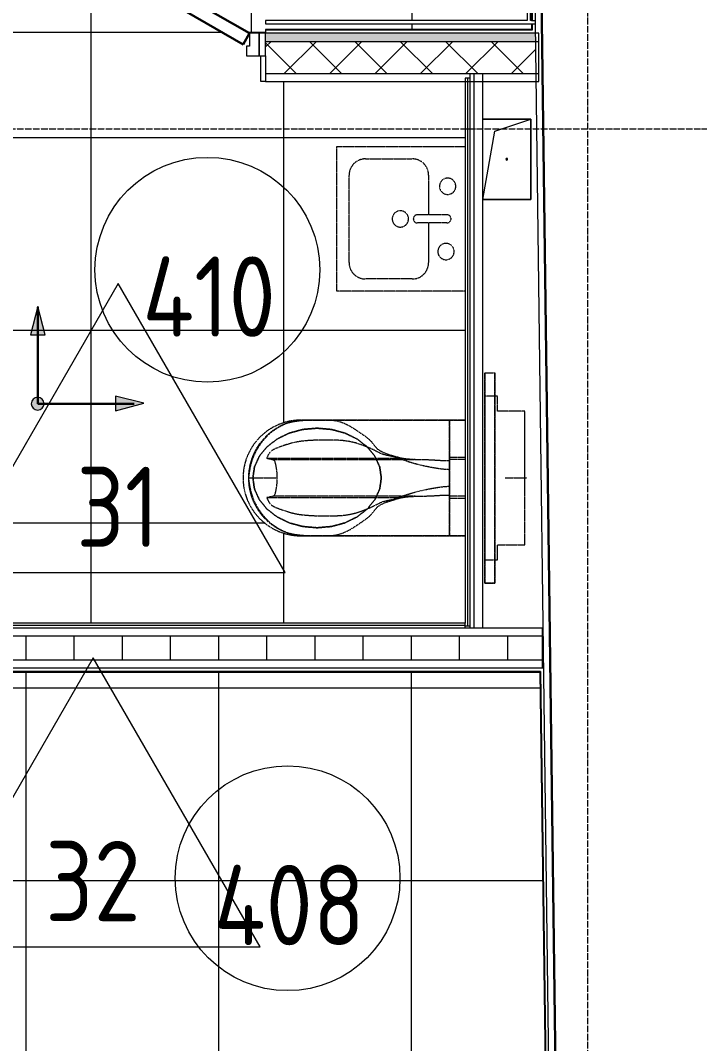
# Model space of a CAD drawing. Header units: millimetres. Extents: x -10915 to 62537, y -37640 to 44223.
# Drawn here: x 5383 to 7497, y 5447 to 8632 of the extents above; entities that cross this region are included whole.
import ezdxf

# ---------------------------------------------------------------- set-up
doc = ezdxf.new("R2010")
doc.units = ezdxf.units.MM
doc.linetypes.add('200_ШТРИХ_ш1п0_6_', pattern=[1.6, 1, -0.6])
doc.linetypes.add('ADSK_Линия сетки', pattern=[25, 20, -2.5, 0, -2.5])
for name, color, linetype, lineweight in [('Двери', 7, 'Continuous', 9), ('Марки', 7, 'Continuous', 20), ('Марки помещений', 7, 'Continuous', 20), ('Обобщенные модели', 7, 'Continuous', 18), ('Оси', 7, 'Continuous', 9), ('Перекрытие', 7, 'Continuous', 18), ('Перекрытие штриховка', 7, 'Continuous', 18), ('Сантехника', 7, 'Continuous', 18), ('Стены внутренние', 7, 'Continuous', 18), ('Стены несущие', 7, 'Continuous', 30), ('Стены отделка', 7, 'Continuous', 30), ('Стены штриховка', 7, 'Continuous', 9), ('Узлы', 7, 'Continuous', 18)]:
    doc.layers.add(name, color=color, linetype=linetype, lineweight=lineweight)
doc.layers.add('Линии', color=7, linetype='Continuous', lineweight=9, true_color=0x00a600)
doc.styles.add('GOST Common_2', font='GOST_Common.ttf', dxfattribs={"width": 0.9, "height": 250})

# ---------------------------------------------------------------- blocks, each defined once
blk = doc.blocks.new('Sink - Kitchen _11_ - 450 x 400mm-659845-План полов 4-го этажа')
at = {"layer": 'Сантехника', "linetype": '200_ШТРИХ_ш1п0_6_'}
for p, q in [((-209.3, 197.7), (240.7, 197.7)), ((-209.3, -201.4), (-209.3, 197.7)), ((-209.3, -201.4), (-209.3, 197.7)), ((-209.3, 197.7), (240.7, 197.7)), ((240.7, 197.7), (240.7, -201.4)), ((240.7, 197.7), (240.7, -201.4)), ((-120.4, 159.6), (151.8, 159.6)), ((-171.2, -37.2), (-171.2, 108.8)), ((202.6, 108.8), (202.6, -37.2)), ((3, -145.2), (3, -53.1)), ((28.4, -145.2), (28.4, -53.1)), ((3, -88), (-120.4, -88)), ((151.8, -88), (28.4, -88))]:
    blk.add_line(p, q, dxfattribs=at)
for centre, radius, start, end in [((-120.4, 108.8), 50.8, 90, 180), ((151.8, 108.8), 50.8, 360, 90), ((15.7, 0), 25.4, 360, 180), ((15.7, 0), 25.4, 180, 0), ((-120.4, -37.2), 50.8, 180, 270), ((15.7, -53.1), 12.7, 360, 180), ((151.8, -37.2), 50.8, 270, 0), ((-85.9, -142.1), 25.4, 360, 180), ((117.3, -147.3), 25.4, 360, 180), ((-85.9, -142.1), 25.4, 180, 0), ((15.7, -145.2), 12.7, 180, 0), ((117.3, -147.3), 25.4, 180, 0)]:
    blk.add_arc(centre, radius, start, end, dxfattribs=at)
blk = doc.blocks.new('AC_Дверь_Однопольная_Деревянная - 900х2100Н композитная Д-22л-6552334-План полов 4-го этажа')
at = {"layer": 'Двери', "lineweight": 30}
for p, q in [((-303.8, 490), (-323.8, 455.4)), ((415, 75), (-303.8, 490)), ((-323.8, 455.4), (395, 40.4)), ((395, 40.4), (415, 75))]:
    blk.add_line(p, q, dxfattribs=at)
at = {"layer": 'Двери'}
for p, q in [((-445, 75), (-465, 75)), ((-465, 75), (-465, 5)), ((-415, 75), (-445, 75)), ((-445, 75), (-445, 5)), ((-445, 5), (-445, 75)), ((-415, 35), (-415, 75)), ((445, 75), (415, 75)), ((415, 75), (415, 35)), ((445, 5), (445, 75)), ((465, 75), (445, 75)), ((445, 75), (445, 5)), ((465, 5), (465, 75)), ((-405, 35), (-415, 35)), ((-405, 5), (-405, 35)), ((415, 35), (405, 35)), ((405, 35), (405, 5)), ((-465, 5), (-445, 5)), ((-445, 5), (-405, 5)), ((405, 5), (445, 5)), ((445, 5), (465, 5))]:
    blk.add_line(p, q, dxfattribs=at)
blk = doc.blocks.new('SND_Унитаз_Jika_Olymp_с_инсталяцией - Унитаз_ выпуск прямой_ установка на пол_693х360х360_ PN30_12_ ХВ резьба HP DN15_ К гл_ кон П DN100-1255742-План полов 4-го этажа')
at = {"layer": 'Сантехника', "linetype": '200_ШТРИХ_ш1п0_6_'}
for p, q in [((0, -61.7), (0, 6.3)), ((-208, 0), (-208, -85)), ((208, 0), (-208, 0)), ((208, -85), (208, 0)), ((-327.5, -94), (327.5, -94)), ((-327.5, -125), (-327.5, -94)), ((-255, -85), (-255, -125)), ((-208, -85), (-255, -85)), ((255, -85), (208, -85)), ((255, -125), (255, -85)), ((327.5, -94), (327.5, -125)), ((327.5, -125), (-327.5, -125)), ((-255, -125), (255, -125)), ((-180, -186.5), (-180, -697.8)), ((-180, -234.7), (-180, -186.5)), ((180, -697.8), (180, -186.5)), ((180, -186.5), (180, -234.7)), ((180, -234.7), (-180, -234.7))]:
    blk.add_line(p, q, dxfattribs=at)
at = {"layer": 'Сантехника', "color": 251, "linetype": '200_ШТРИХ_ш1п0_6_', "true_color": 0x666666}
for p, q in [((327.5, -94), (-327.5, -94)), ((-327.5, -125), (-327.5, -94)), ((327.5, -125), (327.5, -94)), ((-327.5, -125), (327.5, -125)), ((-180, -697.8), (-180, -234.7)), ((180, -234.7), (180, -697.8)), ((-61.3, -386.4), (-61.3, -384.8)), ((61.3, -386.4), (61.3, -384.8)), ((-61.3, -466.2), (-61.3, -464.4)), ((-61.3, -803.6), (-61.3, -467.1)), ((-57, -784.4), (-57, -462.4)), ((57, -462.4), (57, -784.4)), ((61.3, -467.1), (61.3, -464.4)), ((61.3, -803.6), (61.3, -467.9)), ((0, -847.2), (0, -772.2))]:
    blk.add_line(p, q, dxfattribs=at)
at = {"layer": 'Сантехника', "color": 253, "linetype": '200_ШТРИХ_ш1п0_6_', "true_color": 0xa3a3a3}
for p, q in [((-180, -234.7), (-180, -186.5)), ((-63.7, -186.5), (-63.7, -234.7)), ((-57, -186.5), (-57, -234.7)), ((57, -186.5), (57, -234.7)), ((63.7, -186.5), (63.7, -234.7)), ((180, -186.5), (180, -234.7)), ((-63.7, -234.7), (-61.3, -234.7)), ((-61.3, -234.7), (-57, -234.7)), ((-57, -234.7), (-53.6, -234.7)), ((-53.3, -234.7), (-25.8, -234.7)), ((25.8, -234.7), (-25.8, -234.7)), ((53.3, -234.7), (25.8, -234.7)), ((53.6, -234.7), (57, -234.7)), ((57, -234.7), (61.3, -234.7)), ((61.3, -234.7), (63.7, -234.7)), ((57, -341.7), (57, -462.4)), ((-57, -462.4), (-57, -358.8)), ((-61.3, -464.4), (-61.3, -387.7)), ((61.3, -464.4), (61.3, -387.7))]:
    blk.add_line(p, q, dxfattribs=at)
at = {"layer": 'Сантехника', "color": 9, "linetype": '200_ШТРИХ_ш1п0_6_', "true_color": 0xc7c7c7}
for p, q in [((-53.6, -234.7), (53.6, -234.7)), ((-48, -234.7), (-53.3, -234.7)), ((-37.8, -234.7), (-46.9, -234.7)), ((-26.5, -234.7), (-36.8, -234.7)), ((0, -234.7), (-25.8, -234.7)), ((25.8, -234.7), (0, -234.7)), ((36.8, -234.7), (26.5, -234.7)), ((46.9, -234.7), (37.8, -234.7)), ((53.3, -234.7), (48, -234.7)), ((-57, -358.8), (-57, -341.7))]:
    blk.add_line(p, q, dxfattribs=at)
at = {"layer": 'Сантехника', "color": 254, "linetype": '200_ШТРИХ_ш1п0_6_', "true_color": 0xdddddd}
blk.add_line((0, -860.9), (0, -847.2), dxfattribs=at)
at = {"layer": 'Сантехника', "linetype": '200_ШТРИХ_ш1п0_6_', "flags": 128}
for points in [[(-61.7, -387), (-71.7, -422.4), (-75, -431)], [(75, -431), (62.3, -389.6), (61.7, -387)], [(0, -847.2), (-34.5, -842.2), (-67.3, -827.4), (-96.6, -803.6), (-121.2, -771.9), (-139.7, -734), (-151.1, -691.7), (-155, -647.2), (-151.1, -602.7), (-139.7, -560.5), (-121.2, -522.5), (-96.6, -490.9), (-67.3, -467.1), (-34.5, -452.3), (0, -447.2)], [(0, -447.2), (34.5, -452.3), (67.3, -467.1), (96.6, -490.9), (121.2, -522.5), (139.7, -560.5), (151.1, -602.7), (155, -647.2), (151.1, -691.7), (139.7, -734), (121.2, -771.9), (96.6, -803.6), (67.3, -827.4), (34.5, -842.2), (0, -847.2)]]:
    blk.add_lwpolyline(points, dxfattribs=at)
at = {"layer": 'Сантехника', "color": 251, "linetype": '200_ШТРИХ_ш1п0_6_', "true_color": 0x666666, "flags": 128}
for points in [[(0, -447.2), (-34.5, -452.3), (-67.3, -467.1), (-96.6, -490.9), (-121.2, -522.5), (-139.7, -560.5), (-151.1, -602.7), (-155, -647.2), (-151.1, -691.7), (-139.7, -734), (-121.2, -771.9), (-96.6, -803.6), (-67.3, -827.4), (-34.5, -842.2), (0, -847.2)], [(0, -847.2), (-34.5, -842.2), (-67.3, -827.4), (-96.6, -803.6), (-121.2, -771.9), (-139.7, -734), (-151.1, -691.7), (-155, -647.2), (-151.1, -602.7), (-139.7, -560.5), (-121.2, -522.5), (-96.6, -490.9), (-67.3, -467.1), (-34.5, -452.3), (0, -447.2)], [(0, -847.2), (34.5, -842.2), (67.3, -827.4), (96.6, -803.6), (121.2, -771.9), (139.7, -734), (151.1, -691.7), (155, -647.2), (151.1, -602.7), (139.7, -560.5), (121.2, -522.5), (96.6, -490.9), (67.3, -467.1), (34.5, -452.3), (0, -447.2)], [(0, -447.2), (34.5, -452.3), (67.3, -467.1), (96.6, -490.9), (121.2, -522.5), (139.7, -560.5), (151.1, -602.7), (155, -647.2), (151.1, -691.7), (139.7, -734), (121.2, -771.9), (96.6, -803.6), (67.3, -827.4), (34.5, -842.2), (0, -847.2)], [(-61.3, -803.6), (-59.2, -794.1), (-57, -784.4)], [(57, -784.4), (59.2, -794.1), (61.3, -803.6)]]:
    blk.add_lwpolyline(points, dxfattribs=at)
at = {"layer": 'Сантехника', "color": 253, "linetype": '200_ШТРИХ_ш1п0_6_', "true_color": 0xa3a3a3, "flags": 128}
for points in [[(0, -447.2), (-34.5, -452.3), (-67.3, -467.1), (-96.6, -490.9), (-121.2, -522.5), (-139.7, -560.5), (-151.1, -602.7), (-155, -647.2), (-151.1, -691.7), (-139.7, -734), (-121.2, -771.9), (-96.6, -803.6), (-67.3, -827.4), (-34.5, -842.2), (0, -847.2)], [(0, -847.2), (34.5, -842.2), (67.3, -827.4), (96.6, -803.6), (121.2, -771.9), (139.7, -734), (151.1, -691.7), (155, -647.2), (151.1, -602.7), (139.7, -560.5), (121.2, -522.5), (96.6, -490.9), (67.3, -467.1), (34.5, -452.3), (0, -447.2)]]:
    blk.add_lwpolyline(points, dxfattribs=at)
at = {"layer": 'Сантехника', "linetype": '200_ШТРИХ_ш1п0_6_'}
blk.add_arc((0, -697.8), 180, 180, 360, dxfattribs=at)
at = {"layer": 'Сантехника', "color": 251, "linetype": '200_ШТРИХ_ш1п0_6_', "true_color": 0x666666}
blk.add_arc((0, -680.1), 180.9, 185.6382, 354.3618, dxfattribs=at)
at = {"layer": 'Сантехника', "color": 253, "linetype": '200_ШТРИХ_ш1п0_6_', "true_color": 0xa3a3a3}
for points in [[(-180, -234.7), (-179.3, -234.7), (-178.6, -234.7), (-177.7, -234.7)], [(-176.6, -234.7), (-176, -234.7), (-175.4, -234.7), (-174.7, -234.7)], [(-174.6, -234.7), (-173.6, -234.7), (-172.5, -234.7), (-171.4, -234.7)], [(-152.6, -234.7), (-150.5, -234.7), (-148.3, -234.7), (-145.7, -234.7)], [(145.7, -234.7), (148.3, -234.7), (150.5, -234.7), (152.6, -234.7)], [(171.4, -234.7), (172.5, -234.7), (173.6, -234.7), (174.6, -234.7)], [(174.7, -234.7), (175.4, -234.7), (176, -234.7), (176.6, -234.7)], [(177.7, -234.7), (178.6, -234.7), (179.3, -234.7), (180, -234.7)], [(-63.2, -394.4), (-63.6, -396.4), (-64, -398.4), (-64.4, -400.3)], [(-61.3, -384.8), (-61.9, -387.7), (-62.4, -390.6), (-63, -393.5)], [(62.9, -393.1), (62.4, -390.2), (61.8, -387.5), (61.3, -384.8)]]:
    blk.add_open_spline(points, degree=3, dxfattribs=at)
for points, knots in [([(-171.3, -234.7), (-169.6, -234.7), (-162.8, -234.7), (-157.6, -234.7), (-152.9, -234.7), (-152.8, -234.7)], [0.0610774, 0.0610774, 0.0610774, 0.0610774, 0.0919515, 0.1789595, 0.1802088, 0.1802088, 0.1802088, 0.1802088]), ([(-145.4, -234.7), (-138, -234.7), (-115, -234.7), (-63.7, -234.7), (-63.7, -234.7)], [0.2216194, 0.2216194, 0.2216194, 0.2216194, 0.3327462, 0.4835333, 0.4835333, 0.4835333, 0.4835333]), ([(63.7, -234.7), (63.7, -234.7), (115, -234.7), (138, -234.7), (145.4, -234.7)], [0, 0, 0, 0, 0.1507871, 0.2619139, 0.2619139, 0.2619139, 0.2619139]), ([(152.8, -234.7), (152.9, -234.7), (157.6, -234.7), (162.8, -234.7), (169.6, -234.7), (171.3, -234.7)], [0.3033245, 0.3033245, 0.3033245, 0.3033245, 0.3045737, 0.3915817, 0.4224559, 0.4224559, 0.4224559, 0.4224559]), ([(-64.4, -400.5), (-64.5, -401), (-65.2, -404.4), (-66.4, -410.7), (-68.6, -421.8), (-70.7, -431.9), (-73.1, -440.9), (-74.5, -445), (-75.2, -446.9)], [0.0325818, 0.0325818, 0.0325818, 0.0325818, 0.0357143, 0.0535714, 0.0714286, 0.1071429, 0.125, 0.1410134, 0.1410134, 0.1410134, 0.1410134]), ([(64.3, -399.8), (64.2, -399.2), (63.7, -397.1), (63.3, -395), (63, -393.6)], [0.96470665, 0.96470665, 0.96470665, 0.96470665, 0.96875, 0.97881568, 0.97881568, 0.97881568, 0.97881568]), ([(75.7, -448), (75.4, -447.3), (74.3, -444.5), (72.7, -439.6), (71.1, -433.2), (69.6, -426.5), (68.2, -419.4), (66.4, -410.6), (65.1, -404), (64.3, -400)], [0.8539822, 0.8539822, 0.8539822, 0.8539822, 0.859375, 0.875, 0.890625, 0.90625, 0.921875, 0.9375, 0.9643126, 0.9643126, 0.9643126, 0.9643126]), ([(-75.9, -448.7), (-76.7, -450.5), (-78.5, -454.5), (-81.9, -460.9), (-85.7, -468), (-89.3, -475.4), (-92.5, -482.7), (-94.6, -487.5), (-95.5, -489.8)], [0.145721, 0.145721, 0.145721, 0.145721, 0.1607143, 0.1785714, 0.1964286, 0.2142857, 0.2321429, 0.2490928, 0.2490928, 0.2490928, 0.2490928]), ([(95.6, -490.1), (93.8, -485.7), (91, -479), (86.9, -470.4), (83.8, -464.3), (80.5, -458.3), (77.8, -453), (76.4, -449.7), (75.9, -448.5)], [0.7504978, 0.7504978, 0.7504978, 0.7504978, 0.78125, 0.796875, 0.8125, 0.828125, 0.84375, 0.8528497, 0.8528497, 0.8528497, 0.8528497])]:
    blk.add_open_spline(points, degree=3, knots=knots, dxfattribs=at)
at = {"layer": 'Сантехника', "color": 251, "linetype": '200_ШТРИХ_ш1п0_6_', "true_color": 0x666666}
for points, knots in [([(-53.3, -234.7), (-53.2, -237.8), (-53.2, -242.3), (-53.3, -248.4), (-53.4, -253), (-53.6, -257.5), (-53.8, -262.1), (-54.1, -266.7), (-54.3, -270.4), (-54.5, -273.4), (-54.7, -276.4), (-54.9, -280.1), (-55.2, -284.6), (-55.5, -289), (-55.7, -293.6), (-55.9, -298.1), (-56, -301.8), (-56.1, -304.9), (-56.2, -307.1), (-56.2, -309.3), (-56.3, -312.4), (-56.4, -316.1), (-56.5, -319.8), (-56.5, -322.8), (-56.6, -324.9), (-56.7, -327.1), (-56.8, -329.9), (-56.9, -334.9), (-57, -339), (-57, -341.7)], [-1, -1, -1, -1, -0.916667, -0.875, -0.833333, -0.791667, -0.75, -0.708333, -0.666667, -0.645833, -0.625, -0.583333, -0.541667, -0.5, -0.458333, -0.416667, -0.375, -0.354167, -0.333333, -0.3125, -0.291667, -0.25, -0.208333, -0.1875, -0.166667, -0.145833, -0.125, -0.083333, 0, 0, 0, 0]), ([(-25.8, -234.7), (-25.9, -252.4), (-35.3, -309.3), (-43.8, -343.4), (-52.5, -369.8), (-52.7, -370.3)], [0, 0, 0, 0, 0.1396534, 0.3512574, 0.3554649, 0.3554649, 0.3554649, 0.3554649]), ([(52.7, -370.3), (52.5, -369.8), (43.8, -343.4), (35.3, -309.3), (25.9, -252.4), (25.8, -234.7)], [1.9415219, 1.9415219, 1.9415219, 1.9415219, 1.9457294, 2.1573334, 2.2969868, 2.2969868, 2.2969868, 2.2969868]), ([(53.4, -253), (53.4, -251.5), (53.3, -248.4), (53.2, -242.3), (53.2, -237.8), (53.3, -234.7)], [-0.1666667, -0.1666667, -0.1666667, -0.1666667, -0.125, -0.0833333, 0, 0, 0, 0]), ([(56.6, -324.9), (56.6, -324.2), (56.5, -322.8), (56.5, -319.8), (56.4, -316.1), (56.3, -312.4), (56.2, -309.3), (56.2, -307.1), (56.1, -304.9), (56, -301.8), (55.9, -298.1), (55.7, -293.6), (55.5, -289), (55.2, -284.6), (54.9, -280.1), (54.7, -276.4), (54.5, -273.4), (54.4, -271.2), (54.3, -268.9), (54.1, -265.9), (53.8, -262.1), (53.6, -257.5), (53.5, -254.5), (53.4, -253)], [-0.8333333, -0.8333333, -0.8333333, -0.8333333, -0.8125, -0.7916667, -0.75, -0.7083333, -0.6875, -0.6666667, -0.6458333, -0.625, -0.5833333, -0.5416667, -0.5, -0.4583333, -0.4166667, -0.375, -0.3541667, -0.3333333, -0.3125, -0.2916667, -0.25, -0.2083333, -0.1666667, -0.1666667, -0.1666667, -0.1666667]), ([(-57, -341.7), (-57.1, -344.3), (-57.3, -347.9), (-57.5, -352.3), (-57.7, -355.3), (-57.9, -358.1), (-58.1, -360.7), (-58.3, -363), (-58.5, -364.9), (-58.6, -366.3), (-58.8, -367.7), (-59, -369.4), (-59.2, -371.2), (-59.4, -373), (-59.7, -374.7), (-60, -376.9), (-60.5, -380.4), (-61, -383.1), (-61.3, -384.8)], [-1, -1, -1, -1, -0.9, -0.85, -0.8, -0.75, -0.7, -0.65, -0.6, -0.575, -0.55, -0.5, -0.45, -0.4, -0.35, -0.3, -0.2, 0, 0, 0, 0]), ([(57, -341.7), (57, -339), (56.9, -334.9), (56.8, -329.9), (56.7, -327.1), (56.6, -325.7), (56.6, -324.9)], [-1, -1, -1, -1, -0.9166667, -0.875, -0.8541667, -0.8333333, -0.8333333, -0.8333333, -0.8333333]), ([(58.5, -365.2), (58.5, -364.9), (58.4, -364.1), (58.3, -362.6), (58.1, -360.7), (57.9, -358.1), (57.7, -355.3), (57.5, -352.3), (57.3, -347.9), (57.1, -344.3), (57, -341.7)], [-0.4, -0.4, -0.4, -0.4, -0.375, -0.35, -0.3, -0.25, -0.2, -0.15, -0.1, 0, 0, 0, 0]), ([(-52.9, -371), (-59.9, -392.2), (-77.2, -438.7), (-89.3, -462.2), (-117, -478.1), (-138.4, -510.8), (-160.9, -542.5), (-176.2, -577.5), (-178.9, -595.9), (-179.5, -607), (-179.6, -608.3)], [0.3573091, 0.3573091, 0.3573091, 0.3573091, 0.5291275, 0.6846754, 0.791639, 0.9118103, 1.0388212, 1.1521038, 1.2621401, 1.2761038, 1.2761038, 1.2761038, 1.2761038]), ([(146.6, -783.5), (148.3, -781.3), (156.2, -770.1), (166.6, -750.5), (174.6, -727.4), (180, -682.2), (180, -639.6), (180, -603.7), (176.2, -577.5), (160.9, -542.5), (138.4, -510.8), (117, -478.1), (89.3, -462.2), (77.2, -438.7), (59.9, -392.2), (52.9, -371)], [0.412396, 0.412396, 0.412396, 0.412396, 0.440465, 0.549855, 0.661365, 0.784431, 0.920061, 1.034847, 1.144883, 1.258166, 1.385176, 1.505348, 1.612311, 1.767859, 1.939678, 1.939678, 1.939678, 1.939678]), ([(61.3, -384.8), (61, -383.1), (60.5, -380.4), (60, -376.9), (59.7, -374.7), (59.4, -373), (59.2, -371.2), (59, -369.4), (58.8, -367.7), (58.6, -366.3), (58.6, -365.6), (58.5, -365.2)], [-1, -1, -1, -1, -0.8, -0.7, -0.65, -0.6, -0.55, -0.5, -0.45, -0.425, -0.4, -0.4, -0.4, -0.4]), ([(-96, -490.9), (-97.9, -495.5), (-100.8, -502.6), (-104.3, -512.3), (-106.8, -519.8), (-109.1, -527.5), (-111.1, -535.5), (-112.8, -543.4), (-114.7, -553.8), (-116.4, -566.9), (-117.3, -580.7), (-117.6, -590.8), (-117.7, -595.6), (-117.7, -597.9)], [0.2518112, 0.2518112, 0.2518112, 0.2518112, 0.2857143, 0.3035714, 0.3214286, 0.3392857, 0.3571429, 0.375, 0.3928571, 0.4285714, 0.4642857, 0.4821429, 0.4984632, 0.4984632, 0.4984632, 0.4984632]), ([(61.7, -803.7), (64.1, -802.9), (68.8, -801.1), (75, -797.8), (80.3, -793.8), (84.6, -789), (88.2, -783.5), (91.3, -777.3), (93.9, -770.6), (97.2, -761.5), (101.1, -750.4), (105.5, -737), (108.7, -725.6), (110.8, -716.7), (112.1, -710.2), (113.2, -703.7), (114.1, -696.9), (114.9, -689.8), (115.6, -682.5), (116.2, -675.7), (116.7, -669.1), (117.1, -662.4), (117.4, -655.3), (117.6, -647.9), (117.7, -640.8), (117.8, -633.7), (117.8, -624.1), (117.8, -614.3), (117.8, -605.1), (117.8, -598.5), (117.6, -591.9), (117.4, -582.8), (116.7, -570.9), (115.5, -559.5), (114, -550.4), (112.8, -543.4), (111.3, -536.4), (109.6, -529.6), (107.7, -522.9), (105.7, -516.3), (103.4, -509.8), (101, -503.4), (98.5, -497.1), (96.8, -493), (96, -491)], [0.000766, 0.000766, 0.000766, 0.000766, 0.015625, 0.03125, 0.046875, 0.0625, 0.078125, 0.09375, 0.109375, 0.125, 0.15625, 0.1875, 0.21875, 0.234375, 0.25, 0.265625, 0.28125, 0.296875, 0.3125, 0.328125, 0.34375, 0.359375, 0.375, 0.390625, 0.40625, 0.421875, 0.4375, 0.46875, 0.484375, 0.5, 0.515625, 0.53125, 0.5625, 0.59375, 0.609375, 0.625, 0.640625, 0.65625, 0.671875, 0.6875, 0.703125, 0.71875, 0.734375, 0.7483046, 0.7483046, 0.7483046, 0.7483046]), ([(-117.7, -598.6), (-117.8, -601.1), (-117.8, -606), (-117.8, -616.4), (-117.8, -630.4), (-117.7, -644.3), (-117.4, -655.2), (-117, -663.4), (-116.5, -671.1), (-116, -678.5), (-115.3, -686.3), (-114.4, -694.3), (-113.4, -702.4), (-112.1, -710.3), (-110.5, -718.1), (-108.6, -725.6), (-106.6, -732.9), (-104.3, -740.4), (-101.8, -748.2), (-99.1, -756.1), (-96.3, -764.1), (-93.4, -771.9), (-90.4, -779.3), (-86.8, -785.9), (-82.4, -791.7), (-76.8, -796.6), (-70, -800.7), (-64.6, -802.8), (-61.7, -803.7)], [0.5, 0.5, 0.5, 0.5, 0.5178571, 0.5357143, 0.5714286, 0.6071429, 0.625, 0.6428571, 0.6607143, 0.6785714, 0.6964286, 0.7142857, 0.7321429, 0.75, 0.7678571, 0.7857143, 0.8035714, 0.8214286, 0.8392857, 0.8571429, 0.875, 0.8928571, 0.9107143, 0.9285714, 0.9464286, 0.9642857, 0.9821429, 0.9992765, 0.9992765, 0.9992765, 0.9992765]), ([(-179.6, -608.3), (-180, -617.5), (-180, -641.2), (-180, -682.2), (-174.6, -727.4), (-166.6, -750.5), (-156.2, -770.1), (-148.3, -781.3), (-146.6, -783.5)], [1.2761038, 1.2761038, 1.2761038, 1.2761038, 1.3769255, 1.5125553, 1.6356217, 1.7471319, 1.8565215, 1.8845912, 1.8845912, 1.8845912, 1.8845912]), ([(-145.9, -784.5), (-139.4, -793.2), (-120.9, -813.9), (-96.8, -830.9), (-79.2, -839.7)], [1.8886336, 1.8886336, 1.8886336, 1.8886336, 1.9948194, 2.1438543, 2.1438543, 2.1438543, 2.1438543]), ([(-57, -784.4), (-57, -783.4), (-56.1, -781.5), (-51.9, -779.4), (-45.1, -777.5), (-37.5, -775.9), (-30.6, -774.7), (-25, -773.9), (-19, -773.2), (-10.8, -772.4), (-4.3, -772.2), (0, -772.2)], [-1, -1, -1, -1, -0.857143, -0.714286, -0.571429, -0.428571, -0.357143, -0.285714, -0.214286, -0.142857, 0, 0, 0, 0]), ([(0, -772.2), (4.3, -772.2), (10.8, -772.4), (19, -773.2), (25, -773.9), (30.6, -774.7), (37.5, -775.9), (45.1, -777.5), (51.8, -779.3), (54.5, -780.7), (55.5, -781.5)], [-1, -1, -1, -1, -0.8571429, -0.7857143, -0.7142857, -0.6428571, -0.5714286, -0.4285714, -0.2857143, -0.1501056, -0.1501056, -0.1501056, -0.1501056]), ([(79.2, -839.7), (96.8, -830.9), (120.9, -813.9), (139.4, -793.2), (145.9, -784.5)], [0.1531325, 0.1531325, 0.1531325, 0.1531325, 0.3021674, 0.4083532, 0.4083532, 0.4083532, 0.4083532]), ([(-78.3, -840.1), (-78, -840.3), (-72.2, -843.1), (-66.1, -845.8), (-59.4, -848.3)], [2.14638827, 2.14638827, 2.14638827, 2.14638827, 2.14866304, 2.19489846, 2.19489846, 2.19489846, 2.19489846]), ([(0, -860.9), (38.3, -856.8), (60, -849.1), (78, -840.3), (78.3, -840.1)], [0, 0, 0, 0, 0.1483237, 0.1505985, 0.1505985, 0.1505985, 0.1505985])]:
    blk.add_open_spline(points, degree=3, knots=knots, dxfattribs=at)
for points in [[(55.6, -781.6), (56.5, -782.4), (57, -783.4), (57, -784.4)], [(-59.4, -848.3), (-44.7, -853.6), (-26.4, -858.1), (0, -860.9)]]:
    blk.add_open_spline(points, degree=3, dxfattribs=at)
blk = doc.blocks.new('GM_Отверстие прямоугольное _в плите_ - Отверстие-V39-План полов 4-го этажа')
at = {"layer": 'Обобщенные модели'}
for p, q in [((-75, 125), (75, 125)), ((75, 125), (-75, 125)), ((-37.5, 87.5), (75, 125)), ((75, 125), (75, -125)), ((75, -125), (75, 125)), ((-75, -125), (-37.5, 87.5)), ((75, -125), (-75, -125)), ((-75, -125), (75, -125))]:
    blk.add_line(p, q, dxfattribs=at)
for start, end in [(360, 180), (180, 360), (60, 165), (300, 360), (195, 270)]:
    blk.add_arc((0, 0), 2.5, start, end, dxfattribs=at)
blk = doc.blocks.new('ADSK_Марка_Помещение_ОдноЗначение - Номер-159740-План полов 4-го этажа')
at = {"layer": 'Марки помещений'}
blk.add_circle((0, 0), 3.5, dxfattribs=at)
blk = doc.blocks.new('ADSK_Марка_ПерекрытиеПол - Экземпляр_Отделка пола-158379-План полов 4-го этажа')
at = {"layer": 'Марки', "color": 1, "true_color": 0xff0000}
for p, q in [((0, 9), (-5.196, 0)), ((5.196, 0), (0, 9)), ((-5.196, 0), (5.196, 0))]:
    blk.add_line(p, q, dxfattribs=at)
blk = doc.blocks.new('ADSK_Марка_ПерекрытиеПол - Экземпляр_Отделка пола-V45-План полов 4-го этажа')
at = {"layer": 'Марки', "color": 1, "true_color": 0xff0000}
for p, q in [((0, 9), (-5.196, 0)), ((5.196, 0), (0, 9)), ((-5.196, 0), (5.196, 0))]:
    blk.add_line(p, q, dxfattribs=at)

msp = doc.modelspace()

# ---------------------------------------------------------------- hatches: boundary and pattern name
at = {"layer": 'Перекрытие штриховка', "lineweight": 9, "true_color": 0x787878}
h = msp.add_hatch(dxfattribs=at)
h.set_pattern_fill('FP_65', color=8, style=0, pattern_type=2)
h.set_pattern_definition([(0, (4602.2, 37211.3), (0, 500), []), (90, (4602.2, 37211.3), (-500, 3e-14), [])])
h.paths.add_polyline_path([(149.565, 8595), (149.565, 8595.058), (137.378, 8595)])
h.paths.add_polyline_path([(6974.245, 8604.011), (6976.272, 8602.011), (6976.012, 8604.011)])
h.paths.add_polyline_path([(6146.031, 8595), (6146.031, 8604.011), (6974.245, 8604.011), (6973.882, 8622.011), (6146.031, 8622.011), (6146.031, 8632.011), (6960.881, 8632.011), (6956.754, 8950), (7565, 8950), (7565, 8806.238), (8340, 8806.238), (8340, 8790.238), (13119.116, 8790.238), (13119.116, 8758.238), (13204.508, 8758.238), (13201.91, 8762.738), (13474.708, 8920.238), (13479.208, 8912.444), (13488.431, 8916.47), (13513.868, 8872.411), (13522.528, 8877.411), (13527.028, 8869.616), (13334.116, 8758.238), (14304.116, 8758.238), (13591.588, 9169.616), (13596.088, 9177.411), (13587.428, 9182.411), (13613.428, 9227.444), (13604.767, 9232.444), (13609.267, 9240.238), (14436.322, 8762.738), (14433.723, 8758.238), (14519.116, 8758.238), (14519.116, 8790.238), (16398.848, 8790.238), (16398.848, 8758.238), (17428.848, 8758.238), (17428.848, 8790.238), (17675.565, 8790.238), (17675.565, 9024.75), (17687.565, 9024.75), (17687.565, 9110.142), (17683.065, 9107.544), (17205.565, 9934.598), (17213.36, 9939.098), (17208.36, 9947.759), (17253.393, 9973.759), (17248.393, 9982.419), (17256.187, 9986.919), (17687.565, 9239.75), (17687.565, 10509.75), (17446.187, 10091.67), (17438.393, 10096.17), (17433.393, 10087.51), (17388.36, 10113.51), (17383.36, 10104.85), (17375.565, 10109.35), (17683.065, 10641.956), (17687.565, 10639.358), (17687.565, 10724.75), (17675.565, 10724.75), (17675.565, 10920.75), (17677.565, 10920.75), (17677.565, 10922.75), (24171.376, 10922.75), (24171.376, 10925.75), (17660.565, 10925.75), (17660.565, 10724.75), (17650.565, 10724.75), (17650.565, 10935.75), (24171.376, 10935.75), (24171.376, 12443.512), (13610.464, 12443.512), (13610.464, 12455.512), (24171.376, 12455.512), (24171.376, 12574.709), (10628.616, 12610.362), (10628.616, 12607.362), (13619.305, 12599.489), (13619.305, 12589.489), (10641.616, 12597.328), (10641.616, 12203.264), (10029.565, 12203.264), (10029.565, 12213.264), (10631.616, 12213.264), (10631.616, 12597.354), (10628.616, 12597.328), (10628.616, 12218.264), (10626.616, 12218.264), (10626.616, 12216.264), (10029.565, 12216.264), (10029.565, 12248.264), (9896.283, 12248.264), (9178.7, 11834.155), (9175.531, 11839.644), (9185.491, 11845.394), (9171.991, 11868.776), (9181.95, 11874.526), (9178.781, 11880.202), (9816.283, 12248.264), (8999.565, 12248.264), (8999.565, 12216.264), (7500.494, 12216.264), (7500.494, 12213.264), (8999.565, 12213.264), (8999.565, 12203.264), (7513.494, 12203.264), (7513.494, 11958.783), (7043.494, 11958.783), (7043.494, 12223.783), (5680, 12223.783), (5680, 12233.783), (7043.494, 12233.783), (7042.396, 12251.783), (5680, 12251.783), (5680, 12283.783), (3980, 12283.783), (3980, 12251.783), (2699.954, 12251.783), (2699.941, 12253.783), (2697.941, 12253.783), (2694.344, 12809.342), (2676.344, 12809.342), (2679.916, 12257.627), (2669.916, 12257.563), (2666.344, 12809.342), (180, 12809.342), (180, 8635), (1108.065, 8635), (1108.065, 8625), (161.565, 8625), (161.565, 8607), (1194.565, 8607), (1194.691, 8605), (1196.565, 8605), (1196.565, 8595), (4898.531, 8595), (4898.531, 8632.011), (5216.031, 8632.011), (5216.031, 8622.011), (4908.531, 8622.011), (4908.531, 8595), (4926.531, 8595), (4926.531, 8602.011), (4928.531, 8602.011), (4928.531, 8604.011), (5216.031, 8604.011), (5216.031, 8595), (6010.854, 8595), (5357.23, 8972.37), (5377.23, 9007.011), (6090.854, 8595), (6096.031, 8595)])
h.paths.add_polyline_path([(159.565, 8605), (161.565, 8607), (159.565, 8607)])
h.paths.add_polyline_path([(6973.882, 8632.011), (6970.882, 8935), (6971.95, 8935), (6971.95, 8937), (7550, 8937), (7550, 8935), (7552, 8935), (7552, 8806.238), (7555, 8806.238), (7555, 8940), (6966.885, 8940), (6971.95, 8632.011)])
h.paths.add_polyline_path([(170, 8635), (170, 12809.342), (152, 12809.342), (152, 12286.928), (161.565, 12286.928), (161.565, 8635)])
h.paths.add_polyline_path([(149.565, 8726.809), (149.565, 8726.928), (135.838, 8726.841)])
h.paths.add_polyline_path([(13212.116, 8758.238), (13216.055, 8758.238), (13215.07, 8759.944)])
h.paths.add_polyline_path([(16260, 8758.238), (16263.848, 8758.238), (16263.848, 8778.238), (16260, 8777.953)])
h.paths.add_polyline_path([(7520, 8758.238), (7520, 8905), (7512.386, 8904.915), (7514.289, 8758.238)])
h.paths.add_polyline_path([(14426.116, 8758.238), (14423.161, 8759.944), (14423.161, 8758.238)])
h.paths.add_polyline_path([(17677.565, 8788.238), (17677.565, 8790.238), (17675.565, 8790.238), (17677.484, 8788.32)])
h.paths.add_polyline_path([(17428.848, 8808.238), (17428.848, 8818.238), (17650.565, 8818.238), (17650.565, 9024.75), (17660.565, 9024.75), (17660.565, 8808.238), (17493.57, 8808.238)])
h.paths.add_polyline_path([(14842.631, 8808.238), (14519.116, 8808.238), (14519.116, 8818.238), (16398.848, 8818.238), (16398.848, 8808.238), (14908.715, 8808.238)])
h.paths.add_polyline_path([(8435.364, 8808.238), (8340, 8808.238), (8340, 8818.238), (13119.116, 8818.238), (13119.116, 8808.238), (8751.526, 8808.238)])
h.paths.add_polyline_path([(7739.734, 8826.206), (7740.183, 8826.95), (7739.513, 8826.95)])
h.paths.add_polyline_path([(7743.533, 9122.069), (7744.822, 9121.151), (7746.678, 9123.006), (7743.565, 9122.079)])
h.paths.add_polyline_path([(8039.397, 9118.27), (8038.947, 9117.526), (8039.618, 9117.526)])
h.paths.add_polyline_path([(8035.598, 8822.407), (8034.308, 8823.326), (8032.453, 8821.471), (8035.565, 8822.397)])
h.paths.add_polyline_path([(7963.065, 8817.238), (7755.565, 8817.92), (7741.998, 8822.844), (7736.797, 8831.879), (7736.484, 8833.048), (7735.28, 8835.559), (7734.565, 8983.221), (7735.247, 9106.238), (7741.189, 9120.491), (7747.684, 9125.315), (7750.065, 9125.035), (7752.565, 9126.52), (7880.117, 9127.238), (8023.565, 9126.557), (8037.133, 9121.632), (8042.334, 9112.597), (8042.647, 9111.428), (8043.847, 9109.233), (8044.611, 9069.235), (8054.636, 9069.235), (8054.636, 9056.245), (8044.611, 9056.245), (8043.884, 8838.238), (8037.942, 8823.985), (8029.731, 8819.509), (8029.065, 8819.441), (8026.565, 8817.957), (7963.789, 8817.238)])
h.paths.add_polyline_path([(7753.29, 8832.506), (7754.672, 8833.67), (7753.301, 8832.537)])
h.paths.add_polyline_path([(8025.277, 8832.506), (8025.536, 8833.481), (8026.565, 8833.799), (8025.9, 8835.238), (8024.272, 8834.447), (8024.946, 8832.506)])
h.paths.add_polyline_path([(7754.699, 9109.238), (7754.858, 9110.029), (7753.562, 9110.677), (7752.565, 9110.116), (7754.197, 9109.238)])
h.paths.add_polyline_path([(17687.565, 9117.75), (17687.565, 9121.689), (17685.86, 9120.704)])
h.paths.add_polyline_path([(17687.565, 10627.811), (17687.565, 10631.75), (17685.86, 10628.795)])
h.paths.add_polyline_path([(7498.305, 11968.783), (7503.494, 11968.783), (7503.494, 12203.264), (7500.494, 12203.264), (7500.494, 11973.783), (7498.494, 11973.783), (7498.494, 11971.783), (7058.494, 11971.783), (7058.494, 11973.783), (7056.494, 11973.783), (7056.494, 12251.783), (7053.494, 12251.783), (7053.494, 11968.783), (7488.494, 11968.783)])
h.paths.add_polyline_path([(7500.494, 12216.264), (7498.494, 12218.264), (7498.494, 12216.264)])
h.paths.add_polyline_path([(3611.225, 12223.783), (2703.915, 12223.783), (2703.915, 12233.783), (3980, 12233.783), (3980, 12223.783), (3677.74, 12223.783)])
h.paths.add_polyline_path([(7056.494, 12251.783), (7058.494, 12253.783), (7056.494, 12253.783)])
h.paths.add_polyline_path([(10628.616, 12610.362), (10626.616, 12612.367), (10626.616, 12610.367)])
h = msp.add_hatch(dxfattribs=at)
h.set_pattern_fill('FP_82', color=8, style=0, pattern_type=2)
h.set_pattern_definition([(0, (6202.2, 7667.54), (0, 600), []), (90, (6202.2, 7667.54), (-600, 4e-14), [])])
h.paths.add_polyline_path([(6776.025, 6740.073), (6782.025, 6740.073), (6782.025, 6747.573), (6767.025, 6747.573), (6767.025, 6740.073)])
h.paths.add_polyline_path([(6767.025, 6755.073), (6767.025, 7027.573), (6255.71, 7027.573), (6209.122, 7033.707), (6165.71, 7051.689), (6128.431, 7080.294), (6099.825, 7117.573), (6081.446, 7164), (6075.71, 7207.573), (6081.843, 7254.161), (6099.825, 7297.574), (6128.431, 7334.853), (6165.71, 7363.458), (6209.917, 7381.545), (6261.783, 7387.574), (6767.025, 7387.574), (6767.025, 7789.111), (6367.931, 7789.111), (6367.931, 8239.111), (6767.025, 8239.111), (6767.025, 8442.011), (6131.031, 8442.011), (6131.031, 8522.011), (6086.031, 8522.011), (6086.031, 8552.011), (6096.031, 8552.011), (6096.031, 8592.011), (6076.031, 8557.37), (6010.854, 8595), (5231.031, 8595), (5231.031, 8592.011), (5266.031, 8592.011), (5266.031, 8552.011), (5276.031, 8552.011), (5276.031, 8522.011), (5231.031, 8522.011), (5231.031, 8442.011), (5093.531, 8442.011), (5093.531, 6755.073), (6694.574, 6755.073)])
h.paths.add_polyline_path([(6126.031, 8592.011), (6131.031, 8592.011), (6131.031, 8595), (6090.854, 8595), (6096.031, 8592.011), (6113.447, 8592.011)])
h = msp.add_hatch(dxfattribs=at)
h.set_pattern_fill('FP_58', color=8, style=0, pattern_type=2)
h.set_pattern_definition([(270, (5399.56, 7153.7), (600, 4e-14), []), (0, (5399.56, 7153.7), (0, 600), [])])
h.paths.add_polyline_path([(7012.06, 4074), (7045.039, 4074), (7044.443, 4088), (5078.531, 4088), (5078.531, 4074), (7002.343, 4074)])
h.paths.add_polyline_path([(7000.214, 6603.073), (7002.059, 6605.073), (7000.189, 6605.073)])
h.paths.add_polyline_path([(7032.7, 4100), (7000.059, 6603.073), (5090.531, 6603.073), (5090.531, 4100), (7026.788, 4100)])
h.paths.add_polyline_path([(7034.727, 4098), (7032.7, 4100), (7032.856, 4098)])
h.paths.add_polyline_path([(5088.531, 4098), (5090.531, 4098), (5090.531, 4100)])
h.paths.add_polyline_path([(4998.531, 5424.22), (5078.531, 5424.22), (5078.531, 6324.22), (4998.531, 6324.22), (4998.531, 6279.22), (4978.531, 6279.22), (4978.531, 5469.22), (4998.531, 5469.22), (4998.531, 5429.22)])
h.paths.add_polyline_path([(5090.531, 6603.073), (5090.531, 6605.073), (5088.531, 6605.073)])
at = {"layer": 'Стены внутренние'}
h = msp.add_hatch(color=256, dxfattribs=at)
h.paths.add_polyline_path([(5053.531, 8567.011), (5216.031, 8567.011), (5216.031, 8592.011), (4938.531, 8592.011), (4938.531, 8567.011), (4978.531, 8567.011)])
h.paths.add_polyline_path([(6986.727, 8567.011), (6986.402, 8592.011), (6146.031, 8592.011), (6146.031, 8567.011), (6982.345, 8567.011)])
at = {"layer": 'Стены внутренние', "lineweight": 9, "true_color": 0x0000ff}
h = msp.add_hatch(dxfattribs=at)
h.set_pattern_fill('FP_12', color=5, style=0, pattern_type=2)
h.set_pattern_definition([(45, (0, 0), (-70.7107, 70.7107), []), (135, (0, 0), (-70.7107, -70.7107), [])])
h.paths.add_polyline_path([(5053.531, 8467.011), (5216.031, 8467.011), (5216.031, 8567.011), (4953.531, 8567.011), (4953.531, 8467.011), (4978.531, 8467.011)])
h.paths.add_polyline_path([(6988.025, 8467.011), (6986.727, 8567.011), (6146.031, 8567.011), (6146.031, 8467.011), (6982.345, 8467.011)])
at = {"layer": 'Стены внутренние', "lineweight": 9}
h = msp.add_hatch(dxfattribs=at)
h.set_pattern_fill('FP_13', color=256, style=0, pattern_type=2)
h.set_pattern_definition([(0, (0, 0), (0, 150), []), (90, (0, 0), (-150, 9e-15), [])])
h.paths.add_polyline_path([(6694.574, 6640.073), (7008.531, 6640.073), (7008.531, 6715.073), (5063.531, 6715.073), (5063.531, 6640.073), (6544.872, 6640.073)])
at = {"layer": 'Узлы', "true_color": 0xff0000}
for points in [[(5414.252, 7653.517), (5459.861, 7653.517), (5436.236, 7741.688), (5416.917, 7664.205)], [(5436.236, 7418.866), (5441.412, 7419.548), (5447.769, 7422.722), (5450.378, 7424.724), (5453.556, 7428.866), (5455.554, 7433.69), (5456.236, 7438.866), (5455.554, 7444.043), (5453.556, 7448.866), (5450.378, 7453.008), (5446.236, 7456.187), (5438.267, 7458.599), (5436.236, 7458.866), (5431.059, 7458.185), (5426.236, 7456.187), (5422.094, 7453.008), (5418.915, 7448.866), (5416.917, 7444.043), (5416.236, 7438.866), (5416.917, 7433.69), (5418.915, 7428.866), (5422.094, 7424.724), (5426.236, 7421.546), (5431.059, 7419.548)], [(5678.28, 7416.481), (5766.451, 7440.106), (5678.28, 7462.089)]]:
    msp.add_hatch(color=1, dxfattribs=at).paths.add_polyline_path(points)

# ---------------------------------------------------------------- linework, layer by layer
at = {"layer": 'Линии', "color": 1, "lineweight": 18, "true_color": 0xff0000}
for p, q in [((5436.236, 7741.688), (5414.252, 7653.517)), ((5459.861, 7653.517), (5436.236, 7741.688)), ((5414.252, 7653.517), (5459.861, 7653.517)), ((5766.451, 7440.106), (5678.28, 7462.089)), ((5678.28, 7462.089), (5678.28, 7416.481)), ((5678.28, 7416.481), (5766.451, 7440.106))]:
    msp.add_line(p, q, dxfattribs=at)
at = {"layer": 'Линии', "color": 1, "lineweight": 30, "true_color": 0xff0000}
for q in [(5436.236, 7738.866), (5736.236, 7438.866)]:
    msp.add_line((5436.236, 7438.866), q, dxfattribs=at)
at = {"layer": 'Линии', "color": 1, "lineweight": 18, "true_color": 0xff0000}
for start, end in [(0, 180), (180, 0)]:
    msp.add_arc((5436.236, 7438.866), 20, start, end, dxfattribs=at)
at = {"layer": 'Оси', "linetype": 'ADSK_Линия сетки'}
for p, q in [((7149.565, -4909.651), (7149.565, 21308.456)), ((-10114.729, 8295), (56004.853, 8295))]:
    msp.add_line(p, q, dxfattribs=at)
at = {"layer": 'Перекрытие'}
for p, q in [((6010.854, 8595), (5216.031, 8595)), ((6146.031, 8595), (6090.854, 8595)), ((6131.031, 8592.011), (6131.031, 8595)), ((6131.031, 8442.011), (6131.031, 8522.011)), ((6146.031, 8442.011), (6131.031, 8442.011))]:
    msp.add_line(p, q, dxfattribs=at)
at = {"layer": 'Стены несущие'}
msp.add_line((7002.343, 8904.915), (7087.192, 2367.242), dxfattribs=at)
at = {"layer": 'Стены отделка', "lineweight": 9}
for p, q in [((6956.754, 8950), (6960.881, 8632.011)), ((6970.882, 8632.011), (6966.885, 8940)), ((6969.95, 8935), (6973.882, 8632.011)), ((7091.15, 521.106), (6982.081, 8925)), ((7111.148, 521.365), (7002.343, 8904.915)), ((6960.881, 8632.011), (6146.031, 8632.011)), ((6146.031, 8632.011), (6146.031, 8622.011)), ((6146.031, 8622.011), (6974.012, 8622.011)), ((6974.245, 8604.011), (6146.031, 8604.011)), ((6146.031, 8604.011), (6146.031, 8592.011)), ((6973.882, 8632.011), (6970.882, 8632.011)), ((6974.012, 8622.011), (6974.245, 8604.011)), ((6996.403, 8592.011), (6986.402, 8592.011)), ((6996.403, 8442.011), (6996.403, 8592.011)), ((6146.031, 8522.011), (6146.031, 8442.011)), ((6146.031, 8442.011), (6996.403, 8442.011)), ((6767.025, 8452.011), (6767.025, 6755.073)), ((6782.025, 8452.011), (6767.025, 8452.011)), ((6782.025, 8467.011), (6782.025, 6740.073)), ((6822.025, 6740.073), (6822.025, 8467.011)), ((6767.025, 6755.073), (5093.531, 6755.073)), ((7008.531, 6740.073), (5063.531, 6740.073)), ((6767.025, 6740.073), (6767.025, 6747.573)), ((6767.025, 6747.573), (6782.025, 6747.573)), ((7008.531, 6615.073), (7008.531, 6740.073)), ((7012.06, 6615.073), (5063.531, 6615.073)), ((5090.531, 6603.073), (7000.214, 6603.073)), ((7000.214, 6603.073), (7032.7, 4100))]:
    msp.add_line(p, q, dxfattribs=at)
at = {"layer": 'Стены штриховка'}
for p, q in [((6971.924, 8937), (6975.882, 8632.011)), ((6976.272, 8602.011), (6146.031, 8602.011)), ((6973.882, 8632.011), (6985.883, 8632.011)), ((6974.012, 8622.011), (6986.013, 8622.011)), ((6976.012, 8622.011), (6976.272, 8602.011)), ((6986.402, 8592.011), (6146.031, 8592.011)), ((6146.031, 8567.011), (6996.403, 8567.011)), ((6146.031, 8467.011), (6996.403, 8467.011)), ((6776.025, 6747.573), (6776.025, 8452.011)), ((6795.025, 6740.073), (6795.025, 8467.011)), ((6767.025, 6749.073), (6767.025, 6755.073)), ((5093.531, 6749.073), (6767.025, 6749.073)), ((7008.531, 6715.073), (5063.531, 6715.073)), ((7008.531, 6640.073), (5063.531, 6640.073)), ((7002.189, 6605.073), (5088.531, 6605.073)), ((7002.189, 6605.073), (7034.727, 4098))]:
    msp.add_line(p, q, dxfattribs=at)

# ---------------------------------------------------------------- block references
at = {"layer": 'Двери', "color": 8, "true_color": 0x7f7f7f}
msp.add_blockref('AC_Дверь_Однопольная_Деревянная - 900х2100Н композитная Д-22л-6552334-План полов 4-го этажа', (5681.031, 8517.011), dxfattribs=at)
at = {"layer": 'Марки', "color": 1, "true_color": 0xff0000, "xscale": 99.99999999999993, "yscale": 99.99999999999993, "zscale": 99.99999999999993}
for name, p in [('ADSK_Марка_ПерекрытиеПол - Экземпляр_Отделка пола-V45-План полов 4-го этажа', (5686.859, 6912.985)), ('ADSK_Марка_ПерекрытиеПол - Экземпляр_Отделка пола-158379-План полов 4-го этажа', (5609.439, 5748.023))]:
    msp.add_blockref(name, p, dxfattribs=at)
at = {"layer": 'Марки помещений', "xscale": 99.99999999999993, "yscale": 99.99999999999993, "zscale": 99.99999999999993}
for p in [(5964.531, 7855.793), (6214.403, 5961.462)]:
    msp.add_blockref('ADSK_Марка_Помещение_ОдноЗначение - Номер-159740-План полов 4-го этажа', p, dxfattribs=at)
at = {"layer": 'Обобщенные модели'}
msp.add_blockref('GM_Отверстие прямоугольное _в плите_ - Отверстие-V39-План полов 4-го этажа', (6897.025, 8200), dxfattribs=at)
at = {"layer": 'Сантехника', "linetype": '200_ШТРИХ_ш1п0_6_'}
for name, p, rotation in [('Sink - Kitchen _11_ - 450 x 400mm-659845-План полов 4-го этажа', (6565.585, 7998.422), 90.00000000000007), ('SND_Унитаз_Jika_Olymp_с_инсталяцией - Унитаз_ выпуск прямой_ установка на пол_693х360х360_ PN30_12_ ХВ резьба HP DN15_ К гл_ кон П DN100-1255742-План полов 4-го этажа', (6953.531, 7207.573), 270.0000000000002)]:
    msp.add_blockref(name, p, dxfattribs=dict(at, rotation=rotation))

# ---------------------------------------------------------------- texts
at = {"layer": 'Марки', "color": 1, "lineweight": 9, "true_color": 0xff0000, "char_height": 250, "attachment_point": 5, "line_spacing_factor": 1.022766, "style": 'GOST Common_2'}
for s, insert, width in [('\\pxqc,t1.44,2.88,4.32,5.76,7.2,8.64,10.08,11.52,12.96,14.4,15.84,17.28,18.72,20.16,21.6,23.04,24.48,25.92,27.36,28.8,30.24,31.68,33.12,34.56,36,37.44,38.88,40.32,41.76,43.2,44.64,46.08;{31}', (5685.827, 7117.411), 279.9), ('\\pxqc,t1.44,2.88,4.32,5.76,7.2,8.64,10.08,11.52,12.96,14.4,15.84,17.28,18.72,20.16,21.6,23.04,24.48,25.92,27.36,28.8,30.24,31.68,33.12,34.56,36,37.44,38.88,40.32,41.76,43.2,44.64,46.08;{32}', (5608.407, 5952.449), 327.6)]:
    msp.add_mtext(s, dxfattribs=dict(at, insert=insert, width=width))
at = {"layer": 'Марки помещений', "lineweight": 9, "char_height": 250, "attachment_point": 5, "line_spacing_factor": 1.022766, "style": 'GOST Common_2'}
for s, insert, width in [('\\pxqc,t1.8,3.6,5.4,7.2,9,10.8,12.6,14.4,16.2,18,19.8,21.6,23.4,25.2,27,28.8,30.6,32.4,34.2,36,37.8,39.6,41.4,43.2,45,46.8,48.6,50.4,52.2,54,55.8,57.6;{410}', (5969.924, 7772.212), 458.1), ('\\pxqc,t1.8,3.6,5.4,7.2,9,10.8,12.6,14.4,16.2,18,19.8,21.6,23.4,25.2,27,28.8,30.6,32.4,34.2,36,37.8,39.6,41.4,43.2,45,46.8,48.6,50.4,52.2,54,55.8,57.6;{408}', (6219.796, 5877.88), 505.8)]:
    msp.add_mtext(s, dxfattribs=dict(at, insert=insert, width=width))

doc.saveas('drawing.dxf')
